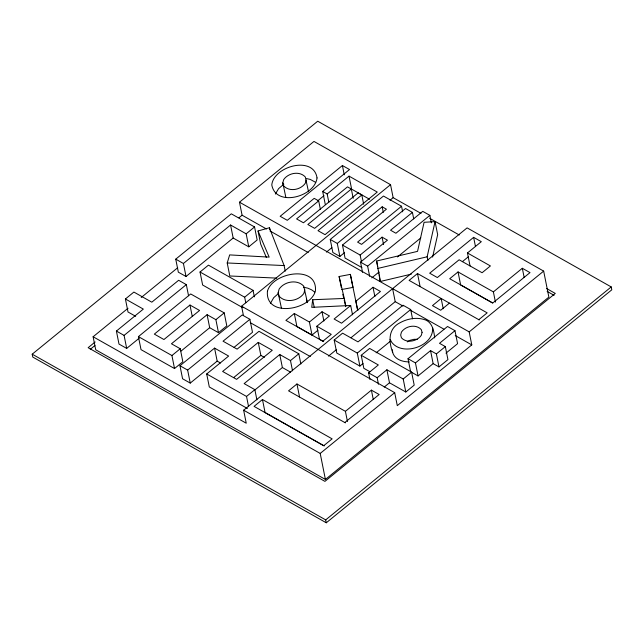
<?xml version="1.0" encoding="UTF-8"?>
<svg xmlns="http://www.w3.org/2000/svg" width="644" height="644" viewBox="0 0 644 644"><rect width="100%" height="100%" fill="white"/><g stroke="black" fill="none" stroke-linecap="round" stroke-linejoin="round"><path stroke-width="0.97" d="M345.772 305.876L344.29 298.446L312.686 299.726L311.736 307.349L350.674 305.489L352.534 314.779M427.89 260.506L427.141 256.787L435.062 221.625L424.082 222.301L417.545 251.369L376.627 261.021L380.242 281.484L411.299 274.151M432.599 257.101L437.662 234.633L435.062 221.625M304.813 289.639L303.92 293.31C298.719 300.981 285.678 303.445 279.134 296.24L278.152 292.795L279.11 289.116C284.294 281.46 297.238 279.005 303.775 286.194L307.413 302.648M285.839 197.354L282.821 182.84L283.666 179.62C288.214 172.938 299.581 170.66 305.312 176.995L308.396 191.163M306.166 180.014L305.32 183.234C300.764 189.908 289.406 192.186 283.666 185.85L282.821 182.84M276.735 278.111L229.811 275.978L227.211 262.969L229.658 254.903L269.16 257.117L258.043 230.971L269.442 227.743L284.117 265.561L285.228 271.132M270.375 303.445L273.74 297.641L278.425 293.535M275.366 194.069L278.594 188.652L283.835 184.2M32.2 354.184L317.725 121.217L611.22 286.926L611.8 289.816L326.275 522.783L32.78 357.074L32.2 354.184L325.695 519.893L326.275 522.783M266.447 228.966L242.088 215.209L239.488 202.2L313.974 141.43L390.538 184.659L393.138 197.66L420.975 213.381M135.691 316.325L128.011 311.994L125.411 298.985L133.888 292.062L151.807 302.181L178.646 280.277L186.325 284.616L188.547 295.765M186.019 276.493L178.34 272.162L175.74 259.154L231.293 213.824L254.565 226.962L257.165 239.971L248.761 246.829L233.168 238.022L230.568 225.014L183.419 263.485L186.019 276.493L233.168 238.022M93.114 336.756L246.241 423.213L243.641 410.204L467.101 227.879L543.665 271.108L548.865 297.126L325.405 479.45L95.715 349.764L93.114 336.756L128.027 308.267M141.221 297.512L177.688 267.751M238.98 217.744L242.088 215.209M95.151 341.972L88.148 347.688L324.922 481.374L555.281 293.423L546.539 288.488M90.281 349.306L94.95 345.498M139.128 338.245L126.683 348.404L119.003 344.073L116.403 331.064L143.322 309.096L125.411 298.985M248.761 246.829L246.161 233.82L254.565 226.962M242.885 307.743L202.635 285.018L200.034 272.01L208.439 265.151L253.06 290.347L254.364 296.852M126.683 348.404L124.083 335.395L186.325 284.616M325.284 204.446L322.684 191.437L349.523 169.533L342.407 165.516L280.164 216.295L287.28 220.32L314.2 198.352L318.683 200.88L320.35 209.244M138.42 336.619L190.705 293.962L224.209 312.879L226.809 325.888L218.485 332.674L209.686 327.707L207.086 314.699L171.457 343.775L180.248 348.742L182.848 361.751L174.524 368.545L141.02 349.628L138.42 336.619L171.924 355.536L174.524 368.545M189.972 305.039L154.343 334.115L163.938 339.533L199.568 310.456L189.972 305.039L192.202 316.188M317.774 200.743L323.996 195.663M318.683 200.88L296.586 218.912L303.461 222.792L347.494 186.865L351.334 189.03L353.194 198.32M328.834 202.329L327.16 193.965L349.024 176.126L377.255 192.065L325.051 234.658L318.007 230.689L361.815 194.947L358.136 192.87L314.642 228.354L307.848 224.514L351.334 189.03M171.924 355.536L180.248 348.742M218.485 332.674L215.885 319.666L224.209 312.879M245.775 302.777L244.664 297.198L253.06 290.347M181.028 351.093L209.686 327.707M243.424 315.496L241.564 306.206L390.538 184.659M344.532 252.657L339.887 256.441L332.851 252.472L330.251 239.463L383.47 196.042L401.542 206.249L402.661 211.82M190.246 383.091L187.645 370.083L214.565 348.114L217.165 361.123L190.246 383.091L182.574 378.752L179.974 365.744L242.216 314.964L249.888 319.295L252.488 332.304L234.086 347.325M326.411 252.11L331.837 247.674M390.031 200.195L393.138 197.66M339.887 256.441L337.295 243.44L382.182 206.813L386.424 209.203L342.463 245.066L345.063 258.075L361.896 267.582M249.888 319.295L223.049 341.199L237.121 349.145L258.985 331.306L298.808 353.789L300.853 364.013M401.542 206.249L357.589 242.112L361.582 244.374L405.543 208.503L412.418 212.391L413.722 218.896M247.401 408.481L209.3 386.972L206.7 373.963L228.644 356.06L214.565 348.114M361.437 261.553L360.141 255.048L382.077 237.145L387.438 240.172L360.519 262.132L362.556 272.356M412.418 212.391L390.554 230.222L395.915 233.249L422.754 211.353L429.878 215.37L431.359 222.8M258.26 342.391L222.623 371.459L236.622 379.364L272.251 350.288L258.26 342.391L260.86 355.391L264.354 357.372M309.418 322.04L294.3 313.507L285.896 320.366L322.845 341.223L331.249 334.365L316.856 326.242L329.454 315.954L322.016 311.76L309.418 322.04L312.018 335.049L317.943 330.211M369.672 276.373L367.635 266.149L429.878 215.37M233.748 377.513L260.86 355.391M371.789 277.894L378.793 272.179M397.461 256.94L420.806 237.902M292.529 370.807L290.484 360.584L279.77 354.53L244.14 383.607L254.855 389.66L256.9 399.876M350.674 305.489L334.107 319.013L341.545 323.208L380.443 291.466L373.005 287.272L355.891 301.239L357.742 310.529M248.568 406.67L246.531 396.446L254.855 389.66M290.484 360.584L298.808 353.789M254.485 390.296L282.37 367.539L279.77 354.53M362.991 363.562L359.899 366.082L336.788 353.041L334.188 340.032L342.592 333.173L358.024 341.884L402.999 305.2L410.671 309.531L412.53 318.82M262.47 399.522L254.066 406.38L323.723 445.704L332.127 438.854L262.47 399.522L265.07 412.53L324.278 445.962M478.758 319.722L487.162 312.863L417.505 273.539L409.101 280.39L479.313 319.971M473.63 237.346L429.677 273.209L437.356 277.548L459.14 259.774L482.09 272.734L490.414 265.94L467.464 252.979L481.31 241.677L473.63 237.346L475.489 246.636M328.488 356.108L336.249 349.781M350.988 337.746L395.215 301.666L392.615 288.657M347.454 421.562L345.417 411.339L296.948 383.977L288.552 390.836L345.417 422.883M462.352 261.681L468.518 256.642M359.899 366.082L357.299 353.081L410.671 309.531M493.385 291.885L458.037 271.929L449.713 278.723L492.732 303.018L530.004 272.605L522.324 268.274L493.385 291.885L495.429 302.108M369.809 371.677L363.82 368.296L361.22 355.287L369.624 348.436L411.605 372.135L414.205 385.144L405.801 392.003L389.491 382.794L386.891 369.785L377.167 377.722L378.463 384.218M376.144 352.832L390.844 340.837M449.407 303.147L440.697 310.255L432.462 305.61L441.172 298.494L443.217 308.718M369.906 379.388L368.61 372.884L378.334 364.955L361.22 355.287M410.614 371.733L408.014 358.724L447.54 326.484L454.978 330.678L457.578 343.687L445.962 353.162M345.417 411.339L371.403 390.135L379.155 394.514L344.773 422.577M384.251 387.06L389.491 382.794M430.546 350.61L433.146 363.619L418.053 375.935L415.452 362.926L430.546 350.61L436.391 353.91L438.983 366.919L447.934 359.618L445.334 346.609L439.498 343.308L454.978 330.678M405.801 392.003L403.2 378.994L411.605 372.135M436.391 353.91L445.334 346.609M325.405 479.45L320.205 453.432L394.692 392.655L241.564 306.206M394.692 392.655L397.292 405.664L471.778 344.894L469.178 331.885L543.665 271.108M325.695 519.893L611.22 286.926M407.258 341.884L409.842 340.354L413.963 339.308L417.264 339.332M377.642 268.476L427.141 256.787M341.336 287.659L339.106 276.509L350.368 274.384L357.702 310.408M341.706 289.518L352.968 287.393L350.368 274.384M227.211 262.969L284.117 265.561M409.27 361.872C402.725 361.976 394.675 359.497 392.679 352.501C388.662 341.473 388.01 328.778 399.9 322.821C407.064 318.844 415.758 317.089 423.76 319.392C432.196 321.348 433.935 330.581 434.66 337.915M306.464 178.565L310.239 179.41L315.665 182.365M303.59 287.224L307.824 288.166L311.583 289.808L314.658 292.022M429.677 218.292L459.261 234.996M547.118 291.378L554.106 295.322M369.584 199.278L351.624 189.135L349.024 176.126M322.684 191.437L327.16 193.965M492.531 302.946L460.637 284.938L458.037 271.929M342.463 245.066L360.141 255.048M330.251 239.463L337.295 243.44M360.519 262.132L367.635 266.149M239.488 202.2L469.178 331.885M269.925 230.93L308.21 252.545M395.215 301.666L403.047 306.085M410.872 310.505L443.933 329.173M455.244 335.556L471.778 344.894M230.568 225.014L246.161 233.82M433.146 363.619L438.983 366.919M408.014 358.724L415.452 362.926M411.444 372.2L418.053 375.935M334.188 340.032L357.299 353.081M386.891 369.785L403.2 378.994M312.018 335.049L296.9 326.516L294.3 313.507M323.691 341.642L319.456 339.251L316.856 326.242M200.034 272.01L244.664 297.198M175.74 259.154L183.419 263.485M368.61 372.884L377.167 377.722M250.258 322.652L310.287 356.543M207.086 314.699L215.885 319.666M282.37 367.539L290.613 372.192M217.165 361.123L220.481 362.991M206.7 373.963L246.531 396.446M179.974 365.744L187.645 370.083M116.403 331.064L124.083 335.395M243.641 410.204L320.205 453.432M266.391 257.503L260.643 243.979L258.043 230.971M390.079 339.501C398.636 357.75 434.112 347.543 432.623 327.699M306.375 299.202L307.156 301.786M281.484 308.387L278.152 292.795M339.106 276.509L344.29 298.446M342.833 294.284L343.735 298.1M344.186 300.007L345.764 306.689M522.324 268.274L524.184 277.564M467.464 252.979L470.064 265.988M417.505 273.539L420.105 286.548M382.182 206.813L383.301 212.383M382.077 237.145L383.558 244.575M376.627 261.021L377.738 266.6M378.664 271.245L379.034 273.104M361.815 194.947L363.667 204.237M373.005 287.272L374.864 296.562M342.407 165.516L344.266 174.806M371.403 390.135L373.254 399.425M322.016 311.76L323.876 321.05M312.686 299.726L314.175 307.156M269.442 227.743L269.812 229.602M296.948 383.977L299.549 396.986M379.348 274.964L380.242 281.484M392.389 349.732L392.679 352.501M267.421 291.281C265.175 317.894 310.094 310.472 315.383 291.12C318.023 264.386 272.468 272.13 267.421 291.281M317.033 177.937C314.908 196.847 275.809 207.481 271.792 184.933C273.579 166.224 313.709 155.196 317.033 177.937M422.078 332.352L421.321 335.291C417.143 341.401 406.71 343.63 401.429 337.794L400.665 335.025L401.454 332.062C405.623 325.936 416.008 323.803 421.281 329.607L422.078 332.352"/></g></svg>
